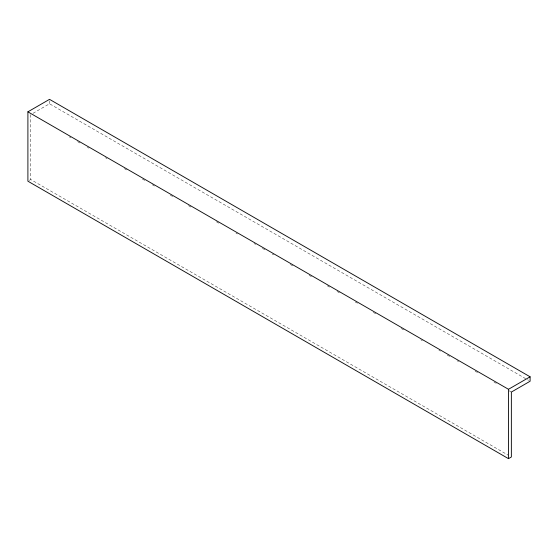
<?xml version="1.0" encoding="UTF-8"?>
<svg xmlns="http://www.w3.org/2000/svg" width="558" height="558" viewBox="0 0 558 558"><rect width="100%" height="100%" fill="white"/><g stroke="black" fill="none" stroke-linecap="round" stroke-linejoin="round"><path stroke-width="0.42" stroke-dasharray="2.79 2.09" d="M33.034 113.309L49.523 103.788L528.593 380.375M29.344 180.367L30.781 179.53L508.338 455.244M69.262 136.822L70.768 137.693M77.555 141.613L80.575 143.357M87.369 147.277L88.875 148.142M105.469 157.726L106.983 158.598M124.336 168.614L126.596 169.925M142.436 179.069L144.703 180.38M152.25 184.733L154.51 186.037M170.35 195.188L172.617 196.493M188.458 205.637L191.478 207.381M216.371 221.756L219.392 223.5M235.992 233.084L237.499 233.955M254.099 243.532L255.606 244.404M262.393 248.324L265.413 250.068M272.199 253.988L273.713 254.86M290.306 264.443L293.327 266.187M309.167 275.331L311.434 276.635M327.274 285.787L329.541 287.091M337.081 291.45L339.348 292.755M355.188 301.899L357.455 303.21M373.295 312.354L376.315 314.098M401.209 328.474L404.229 330.21M420.823 339.794L422.336 340.666M438.93 350.25L440.443 351.121M447.23 355.041L450.25 356.785M457.037 360.705L458.55 361.57M475.144 371.154L478.164 372.897M494.004 382.049L496.271 383.353M509.091 390.753L511.358 392.065M49.523 100.824L49.523 103.788M30.781 114.606L30.781 179.53"/><path stroke-width="0.84" d="M27.9 111.83L49.523 99.345L530.1 376.803L530.1 381.24L511.358 392.065L511.358 456.988L508.478 458.655L27.9 181.197L27.9 111.83L508.478 389.289L530.1 376.803M508.478 389.289L508.478 458.655"/></g></svg>
